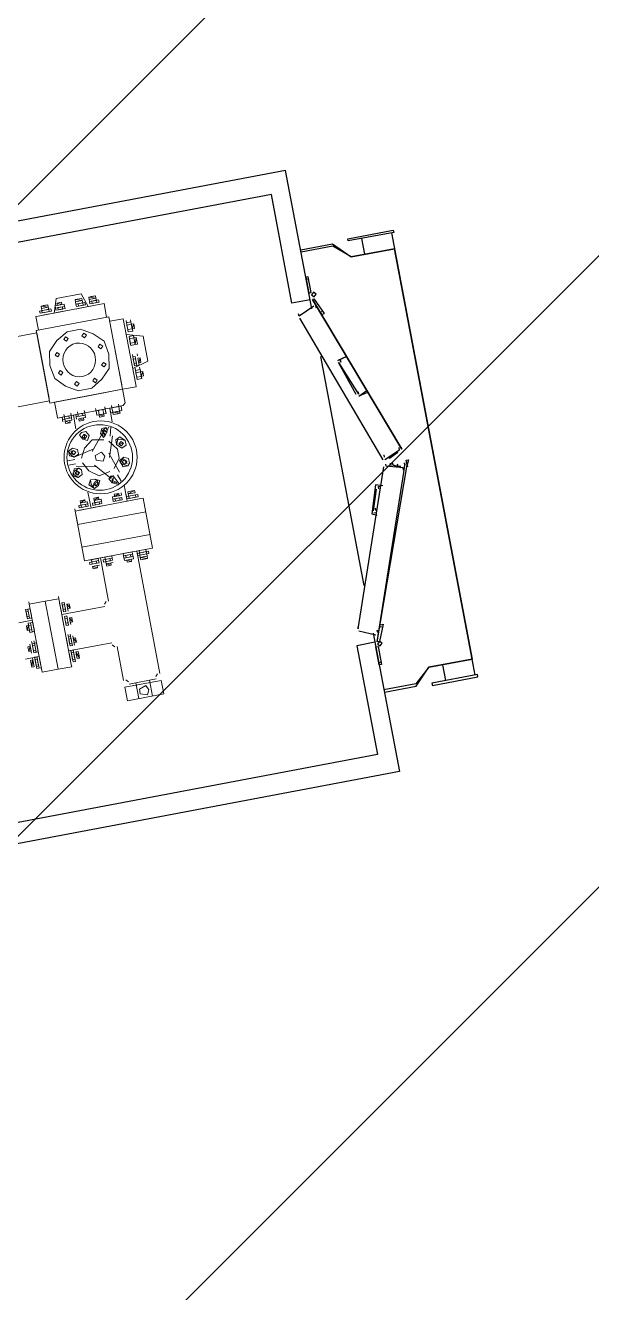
# Model space of a CAD drawing. Extents: x 407440 to 411585, y 6041728 to 6045069.
# Drawn here: x 410533.18 to 410547.26, y 6044307.53 to 6044339.05 of the extents above; entities that cross this region are included whole.
import ezdxf

# ---------------------------------------------------------------- set-up
doc = ezdxf.new("R2010")
doc.units = 0
doc.header["$LTSCALE"] = 5
doc.linetypes.add('foc-TIELINE', pattern=[1.875, 1.25, -0.625])
for name, color, linetype in [('P-BUFFER-PURPLE', 187, 'foc-TIELINE'), ('P-PROPOSED-EXISTING-H', 59, 'Continuous'), ('T-TIE', 201, 'foc-TIELINE')]:
    doc.layers.add(name, color=color, linetype=linetype)

# ---------------------------------------------------------------- blocks, each defined once
blk = doc.blocks.new('P-RIG-877')
at = {"layer": 'T-TIE', "linetype": 'ByBlock', "lineweight": 25}
for points in [[(-8.7024, 12.824), (-8.7024, 13.0536), (-8.6909, 13.0536), (-8.6909, 12.824)], [(-6.4407, 12.824), (-6.4407, 13.0536), (-6.4522, 13.0536), (-6.4522, 12.824)], [(-7.5428, 12.9043), (-7.5658, 12.9043), (-7.5658, 12.9158)], [(-7.5428, 12.9043), (-7.5314, 12.9043)], [(-7.5658, 12.824), (-7.5543, 12.824)], [(-8.1169, 12.6747), (-8.1054, 12.6747)], [(-8.4613, 12.6173), (-8.4728, 12.6058), (-8.4613, 12.5944), (-8.4498, 12.6058)], [(-6.6933, 12.5944), (-6.6818, 12.6058), (-6.6933, 12.6173), (-6.7047, 12.6058)], [(-8.4728, 12.5944), (-8.5531, 12.5944), (-8.5531, 12.5829), (-8.4728, 12.5829)], [(-6.6818, 12.5944), (-6.5899, 12.5944), (-6.5899, 12.5829), (-6.6818, 12.5829)]]:
    blk.add_lwpolyline(points, close=True, dxfattribs=at)
for points in [[(-8.6909, 13.0421), (-6.5325, 13.0421), (-8.6105, 13.0421), (-8.6105, 12.824), (-8.6105, 13.0421)], [(-6.4522, 13.0421), (-6.5325, 13.0421), (-6.5325, 12.824), (-6.5325, 13.0421)], [(-8.6105, 12.8929), (-8.6909, 12.8929)], [(-8.358, 12.6288), (-8.358, 12.6403), (-8.4383, 12.6058), (-8.4383, 12.5944), (-7.6232, 12.8929), (-7.6347, 12.8929)], [(-7.6232, 12.8929), (-8.4383, 12.5944)], [(-7.5888, 12.801), (-7.6232, 12.8814), (-7.6347, 12.8814)], [(-7.6117, 12.8584), (-7.6117, 12.8699), (-7.5888, 12.824), (-7.6002, 12.824)], [(-7.5199, 12.8814), (-7.5314, 12.8814), (-7.5543, 12.801), (-7.5658, 12.801)], [(-7.5314, 12.8699), (-7.5428, 12.8699), (-7.5428, 12.8584), (-7.5543, 12.8355), (-7.5658, 12.8355)], [(-6.7047, 12.5944), (-7.5428, 12.9043), (-7.5543, 12.9043)], [(-6.7851, 12.6288), (-6.7851, 12.6403), (-6.7047, 12.6058), (-6.7047, 12.5944), (-7.5084, 12.8814), (-7.5428, 12.8929), (-7.5543, 12.8929), (-7.5428, 12.8929)], [(-6.5325, 12.8929), (-6.4522, 12.8929)], [(-8.6909, 12.5829), (-8.6909, 12.7436), (-8.6105, 12.824), (-8.6794, 12.7436), (-8.6794, 12.5829)], [(-7.6002, 12.801), (-7.6117, 12.801)], [(-7.5543, 12.8355), (-7.5428, 12.8584), (-7.5543, 12.8584)], [(-6.4522, 12.5829), (-6.4522, 12.7436), (-6.5325, 12.824), (-6.4637, 12.7436), (-6.4637, 12.5829)], [(-8.358, 12.514), (-7.5888, 12.7895)], [(-7.9332, 12.7781), (-7.9217, 12.7321), (-7.9447, 12.7781)], [(-6.7966, 12.514), (-6.7851, 12.514), (-7.5543, 12.7895)], [(-7.4625, 12.7666), (-7.474, 12.7321), (-7.3362, 12.6862), (-7.3247, 12.7092)], [(-7.451, 12.7436), (-7.4625, 12.7436), (-7.4625, 12.7551)], [(-8.1169, 12.6632), (-8.1284, 12.7092), (-8.1169, 12.6632)], [(-7.9332, 12.7206), (-8.1054, 12.6632), (-7.9332, 12.7321), (-7.9447, 12.7321), (-7.9332, 12.7321)], [(-7.3477, 12.6977), (-7.451, 12.7321)], [(-7.3477, 12.7092), (-7.3591, 12.7092)], [(-7.3362, 12.7092), (-7.3362, 12.6977)], [(-8.3695, 12.6288), (-8.3695, 12.6173)], [(-6.7736, 12.6288), (-6.7736, 12.6173)], [(-8.3924, 12.5829), (-9.0927, 12.5829), (-9.0927, 7.7036)], [(-8.4383, 12.5829), (-8.4383, 12.491), (-8.9894, 12.491), (-8.9894, 7.7495), (-9.0927, 7.7495)], [(-8.5417, 12.5944), (-8.5417, 12.5829)], [(-8.3924, 12.6058), (-8.4039, 12.6058)], [(-8.4039, 12.5944), (-8.3695, 12.514), (-8.3809, 12.514)], [(-6.9918, 12.5829), (-8.1513, 12.5829)], [(-6.7392, 12.5944), (-6.7736, 12.514)], [(-6.7507, 12.6058), (-6.7622, 12.6058)], [(-6.7507, 12.5829), (-6.0503, 12.5829), (-6.0503, 7.7036), (-6.0389, 7.7036), (-6.1192, 7.6806)], [(-6.7047, 12.5829), (-6.7047, 12.491), (-6.1537, 12.491), (-6.1537, 7.7495), (-6.0503, 7.7495)], [(-6.6014, 12.5944), (-6.6014, 12.5829)]]:
    blk.add_lwpolyline(points, dxfattribs=at)
at = {"layer": 'T-TIE', "linetype": 'ByBlock', "lineweight": 5}
for points in [[(-8.4383, 11.6529), (-8.4154, 11.7333), (-8.2891, 11.7333), (-8.2661, 11.6529)], [(-8.4613, 11.6644), (-8.4613, 11.6874), (-8.4498, 11.6874), (-8.4613, 11.6874), (-8.4843, 11.6874), (-8.4613, 11.6874), (-8.4957, 11.6874), (-8.4498, 11.6874), (-8.4957, 11.6874), (-8.5072, 11.6874)], [(-8.5072, 11.6644), (-8.4957, 11.6644), (-8.4498, 11.6644), (-8.4498, 11.6874)], [(-8.4957, 11.6874), (-8.4957, 11.6644)], [(-8.4957, 11.6644), (-8.4498, 11.6644), (-8.4957, 11.6644)], [(-8.4498, 11.6644), (-8.4613, 11.6644), (-8.4843, 11.6644), (-8.4843, 11.6874), (-8.4843, 11.6989), (-8.4613, 11.6989), (-8.4843, 11.6989), (-8.4613, 11.6989), (-8.4843, 11.6989), (-8.4613, 11.6874), (-8.4843, 11.6989), (-8.4613, 11.6989), (-8.4613, 11.6874)], [(-8.3809, 11.6644), (-8.4269, 11.6644), (-8.3809, 11.6644), (-8.3924, 11.6644), (-8.4154, 11.6644), (-8.3809, 11.6644), (-8.3809, 11.6874), (-8.3924, 11.6874), (-8.3924, 11.6644)], [(-8.4269, 11.6874), (-8.3809, 11.6874), (-8.4154, 11.6874), (-8.3924, 11.6874), (-8.4154, 11.6874), (-8.4269, 11.6874), (-8.4269, 11.6644), (-8.4154, 11.6644), (-8.4154, 11.6874), (-8.3809, 11.6874)], [(-8.4154, 11.6989), (-8.3809, 11.6989), (-8.4154, 11.6989)], [(-8.4154, 11.6874), (-8.4154, 11.6989), (-8.3809, 11.6989), (-8.3809, 11.6874), (-8.3924, 11.6874)], [(-8.312, 11.6989), (-8.312, 11.6874), (-8.2776, 11.6874), (-8.2776, 11.6644), (-8.2891, 11.6644), (-8.312, 11.6644), (-8.312, 11.6759), (-8.2776, 11.6759), (-8.3235, 11.6759), (-8.3235, 11.6644), (-8.335, 11.6644)], [(-8.3235, 11.6874), (-8.335, 11.6874)], [(-8.3235, 11.6644), (-8.2776, 11.6644)], [(-8.2776, 11.6644), (-8.3235, 11.6644), (-8.2776, 11.6644)], [(-8.2891, 11.6989), (-8.312, 11.6989), (-8.2891, 11.6989), (-8.312, 11.6989), (-8.2891, 11.6874), (-8.312, 11.6989), (-8.2891, 11.6989), (-8.2891, 11.6874), (-8.2776, 11.6874), (-8.2891, 11.6874), (-8.312, 11.6874)], [(-8.312, 11.6874), (-8.2891, 11.6874), (-8.312, 11.6874)], [(-8.2891, 11.6759), (-8.2891, 11.6644)], [(-8.2546, 11.6644), (-8.2546, 11.6874), (-8.2087, 11.6874), (-8.2546, 11.6874), (-8.2661, 11.6874)], [(-8.2202, 11.6874), (-8.2202, 11.6644), (-8.2087, 11.6644), (-8.2546, 11.6644), (-8.2661, 11.6644)], [(-8.2087, 11.6644), (-8.2546, 11.6644), (-8.2087, 11.6644)], [(-8.2087, 11.6644), (-8.2087, 11.6874), (-8.2432, 11.6874), (-8.2202, 11.6874), (-8.2202, 11.6989), (-8.2432, 11.6989)], [(-8.2202, 11.6644), (-8.2432, 11.6644), (-8.2432, 11.6874), (-8.2202, 11.6874), (-8.2432, 11.6989), (-8.2202, 11.6989), (-8.2432, 11.6989), (-8.2202, 11.6989)], [(-8.5187, 11.5841), (-8.5187, 11.6529), (-8.1858, 11.6529), (-8.1743, 11.6529), (-8.1743, 11.5841), (-8.1054, 11.5841), (-8.0939, 11.5726), (-8.0939, 11.2396), (-8.1054, 11.2396), (-8.1743, 11.2396), (-8.1743, 11.5841), (-8.1743, 11.4118), (-8.1743, 11.2511)], [(-8.6565, 11.5152), (-8.6565, 11.5381), (-8.645, 11.5381), (-8.6335, 11.5381)], [(-8.645, 11.5267), (-8.645, 11.5037), (-8.6565, 11.5037), (-8.6565, 11.5381)], [(-8.6565, 11.5037), (-8.645, 11.5381), (-8.6565, 11.5037)], [(-8.645, 11.5037), (-8.6335, 11.5037), (-8.6335, 11.5496), (-8.622, 11.5496), (-8.622, 11.5037), (-8.622, 11.5496)], [(-8.622, 11.5381), (-8.6335, 11.5381), (-8.6335, 11.5152), (-8.622, 11.5152), (-8.622, 11.5381), (-8.6335, 11.5381), (-8.6335, 11.5037), (-8.622, 11.5037), (-8.6335, 11.5037)], [(-8.5417, 11.2282), (-8.6105, 11.2282), (-8.6105, 11.2396), (-8.6105, 11.5726), (-8.5417, 11.5726)], [(-8.6105, 11.5037), (-8.6105, 11.5381)], [(-8.5417, 11.2167), (-8.1743, 11.2167), (-8.1743, 11.5841), (-8.5417, 11.5841), (-8.5417, 11.2167), (-8.5417, 11.5841)], [(-8.3695, 11.5841), (-8.1972, 11.5841)], [(-8.0595, 11.5381), (-8.0595, 11.5152), (-8.0595, 11.5496), (-8.0595, 11.5152), (-8.0595, 11.5496), (-8.0595, 11.5152), (-8.071, 11.5152), (-8.0939, 11.5152), (-8.1054, 11.5152)], [(-8.1054, 11.5496), (-8.0939, 11.5496), (-8.071, 11.5496), (-8.071, 11.5152), (-8.0824, 11.5152)], [(-8.025, 11.5037), (-8.0939, 11.5037), (-8.071, 11.5037), (-8.071, 11.5611), (-8.0939, 11.5611), (-8.0939, 11.5037), (-8.0939, 11.5496), (-8.0939, 11.5152), (-8.0939, 11.5381)], [(-8.0595, 11.5496), (-8.071, 11.5496), (-8.0824, 11.5496)], [(-8.071, 11.5267), (-8.071, 11.5496), (-8.071, 11.5152), (-8.071, 11.5381)], [(-8.0595, 11.5496), (-8.071, 11.5152), (-8.0595, 11.5496)], [(-7.8987, 11.5496), (-7.9217, 11.5496), (-7.8987, 11.5496)], [(-7.9102, 11.5381), (-7.9102, 11.5152)], [(-7.8873, 11.5267), (-7.8987, 11.5496), (-7.8873, 11.5267)], [(-7.8299, 11.5496), (-7.8413, 11.5267), (-7.8299, 11.5496)], [(-7.8069, 11.5496), (-7.8299, 11.5496), (-7.8069, 11.5496)], [(-7.8069, 11.5381), (-7.8299, 11.5267)], [(-7.7954, 11.5381), (-7.8069, 11.5496), (-7.7954, 11.5381)], [(-7.6576, 11.5496), (-7.6691, 11.5496), (-7.6576, 11.5496), (-7.6576, 11.5152), (-7.6691, 11.5496), (-7.6691, 11.5152), (-7.6691, 11.5381)], [(-7.6691, 11.5496), (-7.6691, 11.5152), (-7.6691, 11.5496)], [(-7.6462, 11.5496), (-7.6347, 11.5496), (-7.6462, 11.5496), (-7.6462, 11.5152), (-7.6576, 11.5152), (-7.6691, 11.5496)], [(-7.6576, 11.5381), (-7.6576, 11.5152), (-7.6576, 11.5496), (-7.6576, 11.5267)], [(-7.6462, 11.5037), (-7.6462, 11.5611), (-7.6347, 11.5611), (-7.6347, 11.5037), (-7.6347, 11.5496), (-7.6347, 11.5152), (-7.6347, 11.5381)], [(-7.6347, 11.2396), (-7.6232, 11.2396), (-7.6232, 11.5726), (-7.6232, 11.5841), (-7.3706, 11.5841), (-7.3706, 11.5726), (-7.3706, 11.2396), (-7.6232, 11.2396), (-7.5543, 11.2396), (-7.5543, 11.4118), (-7.5543, 11.5841)], [(-7.4395, 11.2396), (-7.4395, 11.5841)], [(-7.3591, 11.5381), (-7.3591, 11.5152), (-7.3706, 11.5152), (-7.3706, 11.5496), (-7.3591, 11.5496), (-7.3477, 11.5496), (-7.3362, 11.5496), (-7.3362, 11.5267)], [(-7.3477, 11.5037), (-7.3477, 11.5611), (-7.3591, 11.5611), (-7.3591, 11.5037), (-7.3591, 11.5496)], [(-7.3477, 11.5496), (-7.3477, 11.5152), (-7.3362, 11.5152), (-7.3362, 11.5381)], [(-7.3247, 11.5381), (-7.3247, 11.5152), (-7.3247, 11.5496), (-7.3362, 11.5152), (-7.3362, 11.5496), (-7.3362, 11.5152), (-7.3362, 11.5496), (-7.3247, 11.5496)], [(-7.3247, 11.5496), (-7.3247, 11.5152), (-7.3247, 11.5496)], [(-8.6105, 11.32), (-8.6794, 11.343), (-8.6794, 11.4692), (-8.6105, 11.4922)], [(-8.6565, 11.4463), (-8.6565, 11.4692), (-8.645, 11.4692), (-8.6335, 11.4692), (-8.6335, 11.4348), (-8.6335, 11.4807), (-8.622, 11.4807), (-8.622, 11.4348), (-8.622, 11.4807)], [(-8.0939, 11.4807), (-8.1054, 11.4807)], [(-8.0824, 11.4348), (-8.071, 11.4348), (-8.0939, 11.4348), (-8.0939, 11.4807), (-8.071, 11.4807), (-8.071, 11.4348), (-8.071, 11.4463), (-8.0939, 11.4463), (-8.0939, 11.4692), (-8.071, 11.4692), (-8.071, 11.4348), (-8.071, 11.4807), (-8.0824, 11.4807)], [(-8.0021, 11.4922), (-7.9561, 11.4807)], [(-8.0021, 11.4807), (-7.9676, 11.4578)], [(-7.9561, 11.4922), (-7.8528, 11.4578)], [(-7.7954, 11.4692), (-7.8413, 11.5037), (-7.8873, 11.5037), (-7.9332, 11.4692)], [(-7.8758, 11.4578), (-7.7725, 11.4922)], [(-7.7265, 11.4922), (-7.761, 11.4807)], [(-7.7151, 11.4807), (-7.761, 11.4578)], [(-7.6232, 11.5037), (-7.7036, 11.5037)], [(-7.6462, 11.4463), (-7.6347, 11.4463), (-7.6347, 11.4692), (-7.6462, 11.4692), (-7.6462, 11.4348), (-7.6462, 11.4807), (-7.6347, 11.4807), (-7.6347, 11.4348), (-7.6462, 11.4348), (-7.6576, 11.4348), (-7.6576, 11.4807), (-7.6691, 11.4807)], [(-7.6576, 11.5037), (-7.6347, 11.5037)], [(-7.6462, 11.4807), (-7.6347, 11.4807)], [(-6.7507, 11.5037), (-7.3706, 11.5037)], [(-7.3477, 11.4463), (-7.3591, 11.4463), (-7.3591, 11.4692), (-7.3477, 11.4692), (-7.3477, 11.4348), (-7.3477, 11.4807), (-7.3591, 11.4807), (-7.3706, 11.4807), (-7.3706, 11.4348), (-7.3591, 11.4348), (-7.3362, 11.4348)], [(-7.3362, 11.5037), (-7.3591, 11.5037)], [(-7.3362, 11.4692), (-7.3247, 11.4692), (-7.3247, 11.4463), (-7.3247, 11.4692), (-7.3247, 11.4463), (-7.3362, 11.4463), (-7.3362, 11.4348), (-7.3362, 11.4807), (-7.3477, 11.4807)], [(-7.3247, 11.5152), (-7.3362, 11.5152)], [(-6.7392, 11.4807), (-6.7507, 11.4922)], [(-6.7277, 11.343), (-6.7277, 11.4807)], [(-8.6565, 11.4348), (-8.645, 11.4348), (-8.645, 11.4692), (-8.645, 11.4348), (-8.645, 11.4692), (-8.6565, 11.4692), (-8.6565, 11.4348), (-8.645, 11.4692), (-8.645, 11.4348), (-8.645, 11.4692), (-8.645, 11.4348), (-8.6335, 11.4348), (-8.622, 11.4348), (-8.6335, 11.4348)], [(-8.6335, 11.4692), (-8.6335, 11.4463), (-8.622, 11.4463), (-8.622, 11.4692)], [(-8.6105, 11.4348), (-8.6105, 11.4692)], [(-8.0939, 11.4348), (-8.1054, 11.4348)], [(-8.0595, 11.4692), (-8.071, 11.4463), (-8.0595, 11.4692)], [(-8.071, 11.4463), (-8.0595, 11.4463), (-8.0595, 11.4692), (-8.071, 11.4692)], [(-7.9906, 11.4692), (-8.0021, 11.4692), (-7.9906, 11.4692)], [(-8.0021, 11.4692), (-7.9906, 11.4463)], [(-7.8987, 11.3774), (-7.9791, 11.4463)], [(-7.9447, 11.4463), (-7.9561, 11.3889), (-7.9217, 11.343), (-7.8758, 11.32)], [(-7.8528, 11.32), (-7.8069, 11.343), (-7.7725, 11.3889), (-7.7839, 11.4463)], [(-7.7495, 11.4463), (-7.8299, 11.3774)], [(-7.7265, 11.4692), (-7.7265, 11.4463), (-7.7151, 11.4692), (-7.7265, 11.4692), (-7.7265, 11.4463), (-7.7495, 11.4578), (-7.738, 11.4463), (-7.7265, 11.4692), (-7.7265, 11.4578)], [(-7.6576, 11.4463), (-7.6691, 11.4692), (-7.6576, 11.4692), (-7.6576, 11.4463), (-7.6576, 11.4692), (-7.6576, 11.4463), (-7.6691, 11.4692), (-7.6691, 11.4463), (-7.6691, 11.4692), (-7.6691, 11.4463), (-7.6691, 11.4692)], [(-7.6691, 11.4463), (-7.6576, 11.4463), (-7.6576, 11.4348), (-7.6347, 11.4348)], [(-7.3477, 11.4348), (-7.3591, 11.4348)], [(-7.3247, 11.4463), (-7.3247, 11.4692), (-7.3362, 11.4463), (-7.3362, 11.4692), (-7.3362, 11.4463)], [(-7.3362, 11.4692), (-7.3362, 11.4463), (-7.3362, 11.4692)], [(-6.7277, 11.4463), (-6.6473, 11.4463)], [(-8.6335, 11.3774), (-8.622, 11.3774), (-8.6335, 11.3774), (-8.6335, 11.3315), (-8.6335, 11.3774), (-8.645, 11.3774), (-8.645, 11.3659), (-8.6565, 11.3659), (-8.6565, 11.343), (-8.6565, 11.3659), (-8.6565, 11.343), (-8.645, 11.3659), (-8.645, 11.3315), (-8.6335, 11.3315), (-8.622, 11.3315), (-8.6335, 11.3315)], [(-8.645, 11.343), (-8.645, 11.3659), (-8.645, 11.343), (-8.645, 11.3659), (-8.645, 11.343), (-8.6565, 11.343)], [(-8.6105, 11.3315), (-8.6105, 11.3774)], [(-8.1054, 11.3774), (-8.0939, 11.3774), (-8.0939, 11.3315), (-8.0939, 11.3774), (-8.0939, 11.3315), (-8.071, 11.3315)], [(-8.0824, 11.3659), (-8.0939, 11.3659), (-8.0939, 11.343), (-8.0824, 11.343), (-8.0939, 11.343), (-8.1054, 11.343)], [(-8.0939, 11.3774), (-8.0824, 11.3774), (-8.071, 11.3774), (-8.071, 11.343), (-8.0595, 11.3659), (-8.071, 11.343), (-8.071, 11.3659), (-8.071, 11.343)], [(-8.0824, 11.3315), (-8.0824, 11.3774), (-8.0824, 11.3315)], [(-8.0595, 11.3659), (-8.071, 11.3659), (-8.071, 11.343), (-8.0595, 11.343)], [(-7.9791, 11.3774), (-8.0021, 11.3659), (-7.9791, 11.3774)], [(-8.0021, 11.3659), (-8.0021, 11.343), (-8.0021, 11.3659)], [(-7.9906, 11.3544), (-7.9676, 11.3544)], [(-7.9561, 11.3659), (-7.9791, 11.3774), (-7.9561, 11.3659)], [(-7.9676, 11.343), (-7.9561, 11.3659), (-7.9676, 11.343)], [(-7.8873, 11.2856), (-7.9102, 11.3889)], [(-7.8184, 11.3889), (-7.8413, 11.2856)], [(-7.761, 11.3659), (-7.761, 11.343), (-7.761, 11.3659)], [(-7.7265, 11.343), (-7.738, 11.3659)], [(-7.7151, 11.3544), (-7.7265, 11.3774), (-7.7151, 11.3544)], [(-7.6347, 11.343), (-7.6347, 11.3659), (-7.6462, 11.3659), (-7.6462, 11.343), (-7.6347, 11.343), (-7.6462, 11.343), (-7.6576, 11.343), (-7.6576, 11.3774), (-7.6462, 11.3774), (-7.6347, 11.3774), (-7.6462, 11.3774), (-7.6462, 11.3315), (-7.6462, 11.3774)], [(-7.6576, 11.3659), (-7.6576, 11.343), (-7.6576, 11.3659)], [(-7.6232, 11.3774), (-7.6232, 11.3315)], [(-7.3706, 11.343), (-7.3591, 11.343), (-7.3477, 11.343), (-7.3362, 11.343), (-7.3247, 11.343), (-7.3247, 11.3659), (-7.3247, 11.343), (-7.3247, 11.3659), (-7.3362, 11.343), (-7.3362, 11.3659), (-7.3362, 11.343), (-7.3362, 11.3659), (-7.3362, 11.343), (-7.3362, 11.3774)], [(-7.3591, 11.3774), (-7.3477, 11.3774), (-7.3591, 11.3774), (-7.3706, 11.3774), (-7.3706, 11.3315)], [(-7.3247, 11.3659), (-7.3362, 11.3659)], [(-6.7277, 11.3774), (-6.6473, 11.3774)], [(-8.6335, 11.2741), (-8.6335, 11.297), (-8.622, 11.297), (-8.6335, 11.297), (-8.645, 11.297), (-8.6565, 11.297), (-8.6565, 11.2626), (-8.645, 11.2626), (-8.6335, 11.2626), (-8.622, 11.2626), (-8.622, 11.3085), (-8.622, 11.2511), (-8.6335, 11.2511), (-8.6335, 11.3085), (-8.622, 11.3085)], [(-8.6565, 11.2741), (-8.6565, 11.297), (-8.6565, 11.2626), (-8.645, 11.297), (-8.645, 11.2626), (-8.645, 11.2856)], [(-8.645, 11.2626), (-8.645, 11.297), (-8.645, 11.2626), (-8.645, 11.297)], [(-8.622, 11.2626), (-8.6335, 11.2626), (-8.6335, 11.297)], [(-8.622, 11.2741), (-8.622, 11.297)], [(-8.6105, 11.2626), (-8.6105, 11.297)], [(-8.1054, 11.3085), (-8.0939, 11.3085), (-8.0939, 11.2626), (-8.071, 11.2626)], [(-8.0939, 11.3085), (-8.0824, 11.3085), (-8.071, 11.3085), (-8.071, 11.2741), (-8.0824, 11.2741), (-8.0939, 11.2741), (-8.1054, 11.2741)], [(-8.025, 11.32), (-8.0939, 11.32)], [(-8.0939, 11.3085), (-8.0939, 11.2626), (-8.0939, 11.3085)], [(-8.0824, 11.297), (-8.0939, 11.297), (-8.0939, 11.2741)], [(-8.0824, 11.2626), (-8.0824, 11.3085), (-8.0824, 11.2626)], [(-8.0595, 11.297), (-8.0595, 11.2741), (-8.0595, 11.297), (-8.071, 11.297), (-8.071, 11.2741), (-8.071, 11.297), (-8.071, 11.2741), (-8.0595, 11.297), (-8.0595, 11.2741), (-8.0595, 11.297), (-8.0595, 11.2741), (-8.071, 11.2741)], [(-7.9332, 11.2856), (-7.9217, 11.2626), (-7.9332, 11.2856)], [(-7.9217, 11.2741), (-7.8987, 11.2856)], [(-7.8758, 11.2511), (-7.8758, 11.2856)], [(-7.8528, 11.2511), (-7.8528, 11.2856)], [(-7.8184, 11.3085), (-7.8299, 11.297), (-7.8184, 11.3085)], [(-7.7954, 11.3085), (-7.8184, 11.3085), (-7.7954, 11.3085)], [(-7.8069, 11.2741), (-7.8069, 11.297)], [(-7.7839, 11.2856), (-7.7954, 11.3085), (-7.7839, 11.2856)], [(-7.6232, 11.32), (-7.7036, 11.32)], [(-7.6576, 11.2741), (-7.6691, 11.297), (-7.6691, 11.2741), (-7.6691, 11.297), (-7.6691, 11.2741), (-7.6576, 11.2741), (-7.6576, 11.297), (-7.6576, 11.2741), (-7.6576, 11.297), (-7.6576, 11.2741), (-7.6691, 11.2741), (-7.6691, 11.297), (-7.6576, 11.297)], [(-7.6462, 11.2741), (-7.6347, 11.2741), (-7.6462, 11.2741), (-7.6576, 11.2741), (-7.6576, 11.3085), (-7.6462, 11.3085), (-7.6347, 11.3085), (-7.6462, 11.3085), (-7.6462, 11.2626), (-7.6462, 11.3085)], [(-7.6462, 11.3315), (-7.6347, 11.3315)], [(-7.6462, 11.297), (-7.6347, 11.297), (-7.6347, 11.2741)], [(-7.6232, 11.3085), (-7.6232, 11.2626)], [(-7.1525, 11.32), (-7.3706, 11.32)], [(-7.3591, 11.2626), (-7.3477, 11.2626), (-7.3477, 11.3085), (-7.3591, 11.3085), (-7.3706, 11.3085), (-7.3706, 11.2626)], [(-7.3477, 11.297), (-7.3591, 11.297), (-7.3591, 11.2741), (-7.3477, 11.2741), (-7.3591, 11.2741), (-7.3706, 11.2741)], [(-7.3477, 11.3315), (-7.3591, 11.3315)], [(-7.3591, 11.3085), (-7.3477, 11.3085), (-7.3477, 11.2626)], [(-7.3362, 11.3085), (-7.3362, 11.2741)], [(-7.3362, 11.297), (-7.3362, 11.2741), (-7.3247, 11.2741), (-7.3247, 11.297), (-7.3247, 11.2741), (-7.3247, 11.297), (-7.3362, 11.2741), (-7.3247, 11.297), (-7.3362, 11.297), (-7.3362, 11.2741), (-7.3362, 11.297), (-7.3362, 11.2741), (-7.3247, 11.2741)], [(-7.141, 11.297), (-7.1525, 11.3085)], [(-7.1295, 11.297), (-7.1295, 11.0789), (-7.1295, 11.2511)], [(-6.9458, 11.297), (-6.9458, 11.0789), (-6.9458, 11.2511)], [(-6.9229, 11.3085), (-6.9344, 11.297)], [(-6.7507, 11.32), (-6.9229, 11.32)], [(-6.7507, 11.3315), (-6.7392, 11.343)], [(-7.6462, 11.2626), (-7.6347, 11.2626)], [(-7.3706, 11.2396), (-7.3821, 11.2396)], [(-8.5417, 10.9985), (-8.5302, 10.9985), (-8.1858, 10.9985), (-8.1858, 10.9297), (-8.5187, 10.9297), (-8.5302, 10.9411), (-8.5302, 11.2167), (-8.3695, 11.2167), (-8.1972, 11.2167)], [(-8.1743, 11.2167), (-8.5417, 11.2167), (-8.1743, 11.2167)], [(-8.1858, 11.2167), (-8.1858, 10.9411)], [(-7.1755, 11.0904), (-7.1525, 11.0904), (-7.141, 11.0904), (-7.141, 11.1019), (-7.1525, 11.1019), (-7.1755, 11.1019), (-7.1869, 11.1019), (-7.141, 11.1019), (-7.1755, 11.1019), (-7.1755, 11.0904), (-7.1869, 11.0904), (-7.1869, 11.1019)], [(-7.1755, 11.1248), (-7.1755, 11.1133), (-7.1525, 11.1133), (-7.1755, 11.1133), (-7.1525, 11.1133), (-7.1525, 11.1248)], [(-7.141, 11.1133), (-7.1755, 11.1133), (-7.1525, 11.1133)], [(-7.1525, 11.1019), (-7.1525, 11.0904)], [(-7.1066, 11.0904), (-7.1181, 11.0904), (-7.1181, 11.1019)], [(-7.1066, 11.1248), (-7.1066, 11.1133), (-7.0836, 11.1133), (-7.0836, 11.1248), (-7.1066, 11.1248), (-7.0836, 11.1248), (-7.1066, 11.1133), (-7.0836, 11.1133), (-7.1066, 11.1133), (-7.0836, 11.1133), (-7.1066, 11.1133), (-7.0721, 11.1133)], [(-7.0836, 11.1019), (-7.0836, 11.0904)], [(-7.0262, 11.0904), (-7.0147, 11.0904), (-7.0147, 11.1019), (-7.0262, 11.1019)], [(-7.0147, 11.1133), (-7.0032, 11.1133), (-7.0032, 11.1248), (-6.9803, 11.1248), (-7.0032, 11.1248), (-6.9803, 11.1248), (-7.0032, 11.1133), (-6.9803, 11.1133), (-7.0032, 11.1133), (-6.9688, 11.1133)], [(-6.9803, 11.1248), (-6.9803, 11.1133)], [(-6.9803, 11.1019), (-6.9803, 11.0904)], [(-6.9458, 11.1019), (-6.8884, 11.1019), (-6.8884, 11.0904), (-6.9458, 11.0904), (-6.8999, 11.0904), (-6.9114, 11.0904), (-6.9344, 11.0904)], [(-6.9114, 11.1248), (-6.9344, 11.1248), (-6.9344, 11.1133), (-6.8999, 11.1133), (-6.8999, 11.1248), (-6.9344, 11.1248), (-6.8999, 11.1248), (-6.9344, 11.1133), (-6.8999, 11.1133), (-6.9229, 11.1133)], [(-6.8999, 11.1133), (-6.9344, 11.1133), (-6.8999, 11.1133)], [(-6.8999, 11.1019), (-6.8999, 11.0904)], [(-6.8655, 11.0789), (-6.877, 11.0789), (-7.2099, 11.0789), (-7.2214, 11.0789)], [(-7.2099, 10.9297), (-6.8655, 10.9297), (-6.8655, 11.01), (-7.2099, 11.01), (-7.2099, 11.0789), (-7.2099, 11.01), (-6.8655, 11.01), (-6.8655, 11.0789), (-6.8655, 11.01)], [(-7.1869, 11.0904), (-7.141, 11.0904), (-7.1869, 11.0904)], [(-7.141, 11.0789), (-7.1869, 11.0789)], [(-7.1181, 11.0904), (-7.0721, 11.0904), (-7.1181, 11.0904)], [(-7.0721, 11.0789), (-7.1181, 11.0789)], [(-7.0147, 11.0904), (-6.9688, 11.0904), (-7.0147, 11.0904)], [(-6.9688, 11.0789), (-7.0147, 11.0789)], [(-6.8999, 11.0789), (-6.9344, 11.0789)], [(-7.2099, 11.01), (-7.2099, 10.9297), (-7.2214, 10.9297)], [(-7.1869, 10.9067), (-7.1869, 10.9297), (-7.141, 10.9297), (-7.141, 10.9067), (-7.1525, 10.9067), (-7.1525, 10.9182), (-7.141, 10.9182)], [(-7.1525, 10.9067), (-7.1755, 10.9067), (-7.1869, 10.9067), (-7.141, 10.9067), (-7.1755, 10.9067), (-7.1755, 10.9182), (-7.1869, 10.9182)], [(-7.141, 10.9182), (-7.1869, 10.9182), (-7.141, 10.9182)], [(-7.1525, 10.9297), (-7.1755, 10.9297)], [(-7.1295, 10.8608), (-7.1295, 10.9297)], [(-7.0721, 10.9297), (-7.0836, 10.9297), (-7.1066, 10.9297), (-7.1181, 10.9297), (-7.1181, 10.9067), (-7.1066, 10.9067), (-7.1066, 10.9182)], [(-7.0836, 10.8952), (-7.1066, 10.8952), (-7.0836, 10.8952), (-7.1066, 10.8952), (-7.0836, 10.8952), (-7.1066, 10.8952), (-7.0836, 10.8952), (-7.1066, 10.9067), (-7.0721, 10.9067), (-7.0721, 10.9297), (-7.1181, 10.9297)], [(-7.0721, 10.9067), (-7.0836, 10.9067), (-7.1066, 10.9067), (-7.1181, 10.9067), (-7.0721, 10.9067), (-7.1066, 10.9067), (-7.1066, 10.8952), (-7.0836, 10.8952), (-7.0836, 10.9067), (-7.0836, 10.9182)], [(-7.0721, 10.9182), (-7.1181, 10.9182), (-7.0721, 10.9182)], [(-7.0262, 10.9067), (-7.0147, 10.9067), (-6.9688, 10.9067), (-6.9803, 10.9067), (-6.9803, 10.9182), (-6.9688, 10.9182), (-7.0147, 10.9182), (-6.9688, 10.9182)], [(-7.0147, 10.9182), (-7.0262, 10.9182)], [(-6.9803, 10.9297), (-7.0032, 10.9297)], [(-6.9803, 10.9067), (-7.0032, 10.9067), (-7.0032, 10.9182)], [(-6.9458, 10.8608), (-6.9458, 10.9297), (-6.9458, 10.9067), (-6.9344, 10.9067), (-6.8999, 10.9067), (-6.8999, 10.9182), (-6.9458, 10.9182), (-6.8884, 10.9182)], [(-6.9458, 10.9067), (-6.8884, 10.9067), (-6.8884, 10.9297)], [(-6.8999, 10.9067), (-6.9114, 10.9067), (-6.9344, 10.9067), (-6.9344, 10.9182), (-6.9458, 10.9182)], [(-6.8999, 10.9297), (-6.9344, 10.9297), (-6.9114, 10.9297)], [(-6.8999, 10.9182), (-6.9114, 10.9182)], [(-7.0147, 10.8952), (-6.9803, 10.8952), (-7.0032, 10.8952), (-6.9803, 10.8837), (-6.9803, 10.8952), (-7.0032, 10.8952), (-7.0032, 10.8837), (-6.9803, 10.8837), (-7.0032, 10.8952), (-6.9803, 10.8952), (-7.0032, 10.8952), (-6.9688, 10.8952)], [(-6.9114, 10.8837), (-6.9344, 10.8952), (-6.9458, 10.8952)], [(-6.8999, 10.8952), (-6.9344, 10.8952), (-6.8999, 10.8837), (-6.8999, 10.8952), (-6.9344, 10.8952), (-6.9344, 10.8837), (-6.8999, 10.8837)], [(-6.9344, 10.8952), (-6.8999, 10.8952), (-6.9344, 10.8952)], [(-6.9229, 10.8952), (-6.8999, 10.8952), (-6.9344, 10.8952)]]:
    blk.add_lwpolyline(points, dxfattribs=at)
for points in [[(-8.4154, 11.6989), (-8.3809, 11.6989), (-8.4154, 11.6989), (-8.3809, 11.6874)], [(-8.2087, 11.6874), (-8.2202, 11.6874), (-8.2432, 11.6874), (-8.2432, 11.6989), (-8.2202, 11.6989), (-8.2202, 11.6874)], [(-8.645, 11.5381), (-8.645, 11.5037), (-8.645, 11.5381), (-8.645, 11.5037)], [(-8.358, 11.5496), (-8.4269, 11.5381), (-8.4728, 11.4922), (-8.5072, 11.4348), (-8.5072, 11.3659), (-8.4728, 11.3085), (-8.4269, 11.2626), (-8.358, 11.2511), (-8.2891, 11.2626), (-8.2432, 11.3085), (-8.2087, 11.3659), (-8.2087, 11.4348), (-8.2432, 11.4922), (-8.2891, 11.5381)], [(-7.9102, 11.5037), (-7.9332, 11.5152), (-7.9332, 11.5267), (-7.9217, 11.5496), (-7.9447, 11.5267), (-7.9332, 11.5037), (-7.9102, 11.5037), (-7.8873, 11.5267)], [(-7.9102, 11.5381), (-7.9217, 11.5267), (-7.9102, 11.5152), (-7.8987, 11.5267)], [(-7.9102, 11.5381), (-7.9217, 11.5267), (-7.9102, 11.5152), (-7.8987, 11.5267)], [(-7.8069, 11.5152), (-7.8184, 11.5037), (-7.8413, 11.5267), (-7.8299, 11.5037), (-7.7954, 11.5152), (-7.7954, 11.5381)], [(-7.8184, 11.5381), (-7.8299, 11.5267), (-7.8184, 11.5152), (-7.8069, 11.5267)], [(-7.8184, 11.5381), (-7.8299, 11.5267), (-7.8184, 11.5152), (-7.8069, 11.5267)], [(-8.4039, 11.5267), (-8.4154, 11.5152), (-8.4039, 11.5037), (-8.3924, 11.5152)], [(-8.312, 11.5267), (-8.3235, 11.5152), (-8.312, 11.5037), (-8.3006, 11.5152)], [(-8.0939, 11.4807), (-8.0939, 11.4348)], [(-7.6576, 11.5152), (-7.6691, 11.5152)], [(-7.6462, 11.5152), (-7.6347, 11.5152)], [(-7.6347, 11.4348), (-7.6347, 11.4807)], [(-7.3591, 11.5152), (-7.3477, 11.5152)], [(-7.3591, 11.4807), (-7.3591, 11.4348)], [(-6.7162, 11.5037), (-6.7162, 11.32), (-6.6473, 11.32), (-6.6473, 11.5037)], [(-8.622, 11.4692), (-8.6335, 11.4692)], [(-8.4728, 11.4578), (-8.4843, 11.4463), (-8.4728, 11.4348), (-8.4613, 11.4463)], [(-8.2432, 11.4692), (-8.2546, 11.4578), (-8.2432, 11.4463), (-8.2317, 11.4578)], [(-8.071, 11.4463), (-8.071, 11.4692)], [(-8.0595, 11.4463), (-8.0595, 11.4692), (-8.0595, 11.4463), (-8.0595, 11.4692)], [(-8.0021, 11.4463), (-7.9791, 11.4348), (-8.0021, 11.4463), (-8.0021, 11.4692)], [(-7.9676, 11.4578), (-7.9906, 11.4463), (-7.9791, 11.4692), (-7.9906, 11.4578), (-7.9791, 11.4463)], [(-7.9676, 11.4578), (-7.9676, 11.4463), (-7.9791, 11.4348), (-7.9561, 11.4463)], [(-7.8643, 11.4348), (-7.8873, 11.4233), (-7.8758, 11.3889), (-7.8528, 11.3889), (-7.8413, 11.4233)], [(-7.7265, 11.4463), (-7.7495, 11.4348), (-7.761, 11.4463), (-7.761, 11.4578), (-7.7495, 11.4348)], [(-6.6818, 11.4348), (-6.7047, 11.4233), (-6.6933, 11.3889), (-6.6703, 11.3889), (-6.6588, 11.4233)], [(-8.622, 11.3659), (-8.6335, 11.3659), (-8.6335, 11.343), (-8.622, 11.343)], [(-8.622, 11.3774), (-8.622, 11.3315)], [(-8.4728, 11.3659), (-8.4843, 11.3544), (-8.4728, 11.343), (-8.4613, 11.3544)], [(-8.2432, 11.3774), (-8.2546, 11.3659), (-8.2432, 11.3544), (-8.2317, 11.3659)], [(-8.0595, 11.343), (-8.0595, 11.3659), (-8.0595, 11.343), (-8.0595, 11.3659)], [(-7.9791, 11.3659), (-7.9906, 11.3544), (-7.9791, 11.343), (-7.9676, 11.3544)], [(-7.9791, 11.3659), (-7.9906, 11.3544), (-7.9791, 11.343), (-7.9676, 11.3544)], [(-7.7495, 11.3889), (-7.7265, 11.3774), (-7.7495, 11.3774), (-7.761, 11.3659)], [(-7.738, 11.343), (-7.7151, 11.3544), (-7.738, 11.3315), (-7.761, 11.343)], [(-7.738, 11.3774), (-7.7495, 11.3659), (-7.738, 11.3544), (-7.7265, 11.3659)], [(-7.738, 11.3774), (-7.7495, 11.3659), (-7.738, 11.3544), (-7.7265, 11.3659)], [(-7.6576, 11.343), (-7.6691, 11.3659), (-7.6576, 11.3659), (-7.6576, 11.343), (-7.6691, 11.3659), (-7.6691, 11.343), (-7.6691, 11.3659), (-7.6691, 11.343)], [(-7.6347, 11.3315), (-7.6347, 11.3774)], [(-7.3591, 11.3774), (-7.3591, 11.3315)], [(-7.3591, 11.3659), (-7.3591, 11.343), (-7.3477, 11.343), (-7.3477, 11.3659)], [(-7.3477, 11.3774), (-7.3477, 11.3315)], [(-8.4039, 11.3085), (-8.4154, 11.297), (-8.4039, 11.2856), (-8.3924, 11.297)], [(-8.312, 11.3085), (-8.3235, 11.297), (-8.312, 11.2856), (-8.3006, 11.297)], [(-7.9906, 11.3315), (-7.9676, 11.343), (-7.9906, 11.3315), (-8.0021, 11.343)], [(-7.8987, 11.3085), (-7.9217, 11.3085), (-7.9332, 11.2856), (-7.9217, 11.3085), (-7.8987, 11.3085), (-7.8873, 11.2856)], [(-7.9102, 11.297), (-7.9217, 11.2856), (-7.9102, 11.2741), (-7.8987, 11.2856)], [(-7.9102, 11.297), (-7.9217, 11.2856), (-7.9102, 11.2741), (-7.8987, 11.2856)], [(-7.8987, 11.2626), (-7.9217, 11.2626), (-7.8987, 11.2741), (-7.8873, 11.2856)], [(-7.7954, 11.2626), (-7.7839, 11.2856), (-7.8069, 11.2626), (-7.8184, 11.2741), (-7.8299, 11.297), (-7.8299, 11.2741)], [(-7.8069, 11.297), (-7.8184, 11.2856), (-7.8069, 11.2741), (-7.7954, 11.2856)], [(-7.8069, 11.297), (-7.8184, 11.2856), (-7.8069, 11.2741), (-7.7954, 11.2856)], [(-7.6347, 11.2626), (-7.6347, 11.3085)], [(-7.3591, 11.3085), (-7.3591, 11.2626)], [(-7.1755, 11.1133), (-7.1525, 11.1248), (-7.1755, 11.1248), (-7.1525, 11.1248)], [(-7.0836, 11.0904), (-7.0721, 11.0904), (-7.0721, 11.1019), (-7.0836, 11.1019), (-7.1066, 11.1019), (-7.0721, 11.1019), (-7.1181, 11.1019), (-7.1066, 11.1019), (-7.1066, 11.0904)], [(-6.9688, 11.1019), (-7.0147, 11.1019)], [(-7.0032, 11.1133), (-6.9803, 11.1133)], [(-7.0032, 11.1019), (-7.0032, 11.0904), (-6.9803, 11.0904), (-6.9688, 11.0904), (-6.9688, 11.1019), (-6.9803, 11.1019)], [(-6.9458, 11.0904), (-6.9458, 11.1019), (-6.9344, 11.1019), (-6.8999, 11.1019), (-6.9114, 11.1019), (-6.9344, 11.1019), (-6.9344, 11.0904)], [(-6.9688, 10.9067), (-7.0147, 10.9067), (-7.0147, 10.9297), (-6.9688, 10.9297)]]:
    blk.add_lwpolyline(points, close=True, dxfattribs=at)
for centre, radius in [((-7.8622, 11.414), 0.1816), ((-7.8622, 11.4095), 0.1631), ((-7.8622, 11.4095), 0.1631)]:
    blk.add_circle(centre, radius, dxfattribs=at)
blk.add_ellipse((-8.358, 11.3995), major_axis=(0.0841, 0), ratio=0.966216, start_param=1.570796380525994, end_param=7.853981687705581, dxfattribs=at)
blk.add_ellipse((-8.358, 11.3995), major_axis=(0.0841, 0), ratio=0.966216, start_param=1.570796380525994, end_param=7.853981687705581, dxfattribs=at)
blk.add_ellipse((-8.358, 11.3995), major_axis=(0.0841, 0), ratio=0.966216, start_param=1.570796380525994, end_param=7.853981687705581, dxfattribs=at)

msp = doc.modelspace()

# ---------------------------------------------------------------- hatches: boundary and pattern name
at = {"layer": 'P-PROPOSED-EXISTING-H'}
h = msp.add_hatch(dxfattribs=at)
h.set_pattern_fill('ANSI31', color=256, scale=3.498392, style=0)
h.set_pattern_definition([(45, (-102.852, 2739.382), (-7.854113246, 7.854113246), [])])
edge = h.paths.add_edge_path()
edge.add_line((410849.565, 6043843.767), (410381.581, 6043755.258))
edge.add_line((410381.581, 6043755.258), (409934.712, 6043670.743))
edge.add_line((409934.712, 6043670.743), (409814.106, 6044308.44))
edge.add_line((409814.106, 6044308.44), (410263.945, 6044377.375))
edge.add_line((410263.945, 6044377.375), (410794.85, 6044458.734))
edge.add_line((410794.85, 6044458.734), (411169.273, 6044565.411))
edge.add_line((411169.273, 6044565.411), (411290.002, 6043927.065))
edge.add_line((411290.002, 6043927.065), (411039.067, 6043879.607))
edge.add_arc((410922.403, 6043977.554), 152.33, 241.43508, 319.98432, ccw=False)

# ---------------------------------------------------------------- linework, layer by layer
at = {"layer": 'P-BUFFER-PURPLE'}
msp.add_circle((410670.316, 6044396.422, -0.107), 250.434, dxfattribs=at)

# ---------------------------------------------------------------- block references
at = {"layer": 'T-TIE', "linetype": 'ByBlock', "xscale": 4.999999999955019, "yscale": 4.999999999955019, "zscale": 4.999999999955019, "rotation": 280.7096999997605}
msp.add_blockref('P-RIG-877', (410486.28, 6044279.077), dxfattribs=at)

doc.saveas('drawing.dxf')
